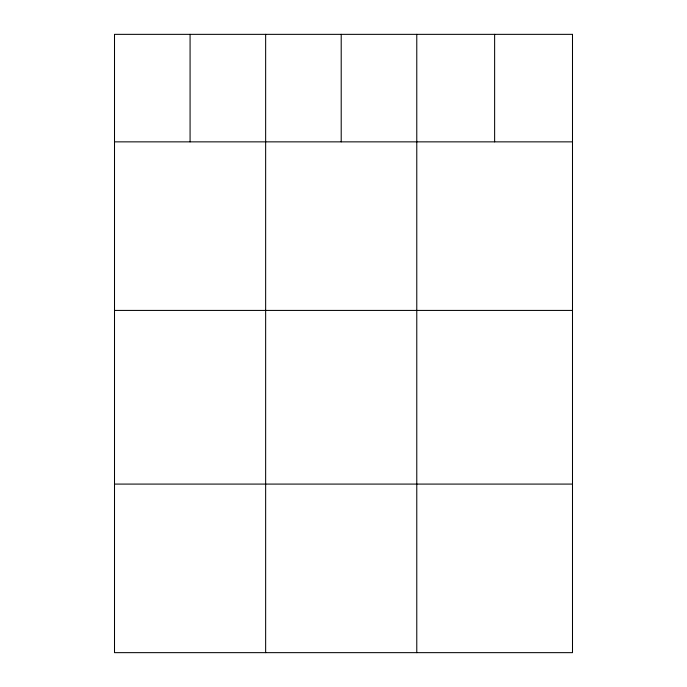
<?xml version="1.0" encoding="UTF-8"?>
<svg xmlns="http://www.w3.org/2000/svg" width="687" height="687" viewBox="0 0 687 687"><rect width="100%" height="100%" fill="white"/><g stroke="black" fill="none" stroke-linecap="round" stroke-linejoin="round"><path stroke-width="1.03" d="M114.506 141.857L572.494 141.857M114.506 310.421L572.494 310.421M114.506 484.086L572.494 484.086M494.631 34.35L494.631 141.857M416.777 34.35L416.777 652.65M341.207 34.35L341.207 141.857M265.646 34.35L265.646 652.65M190.076 34.35L190.076 141.857M572.494 34.35L114.506 34.35L114.506 652.65L572.494 652.65L572.494 34.35"/></g></svg>
